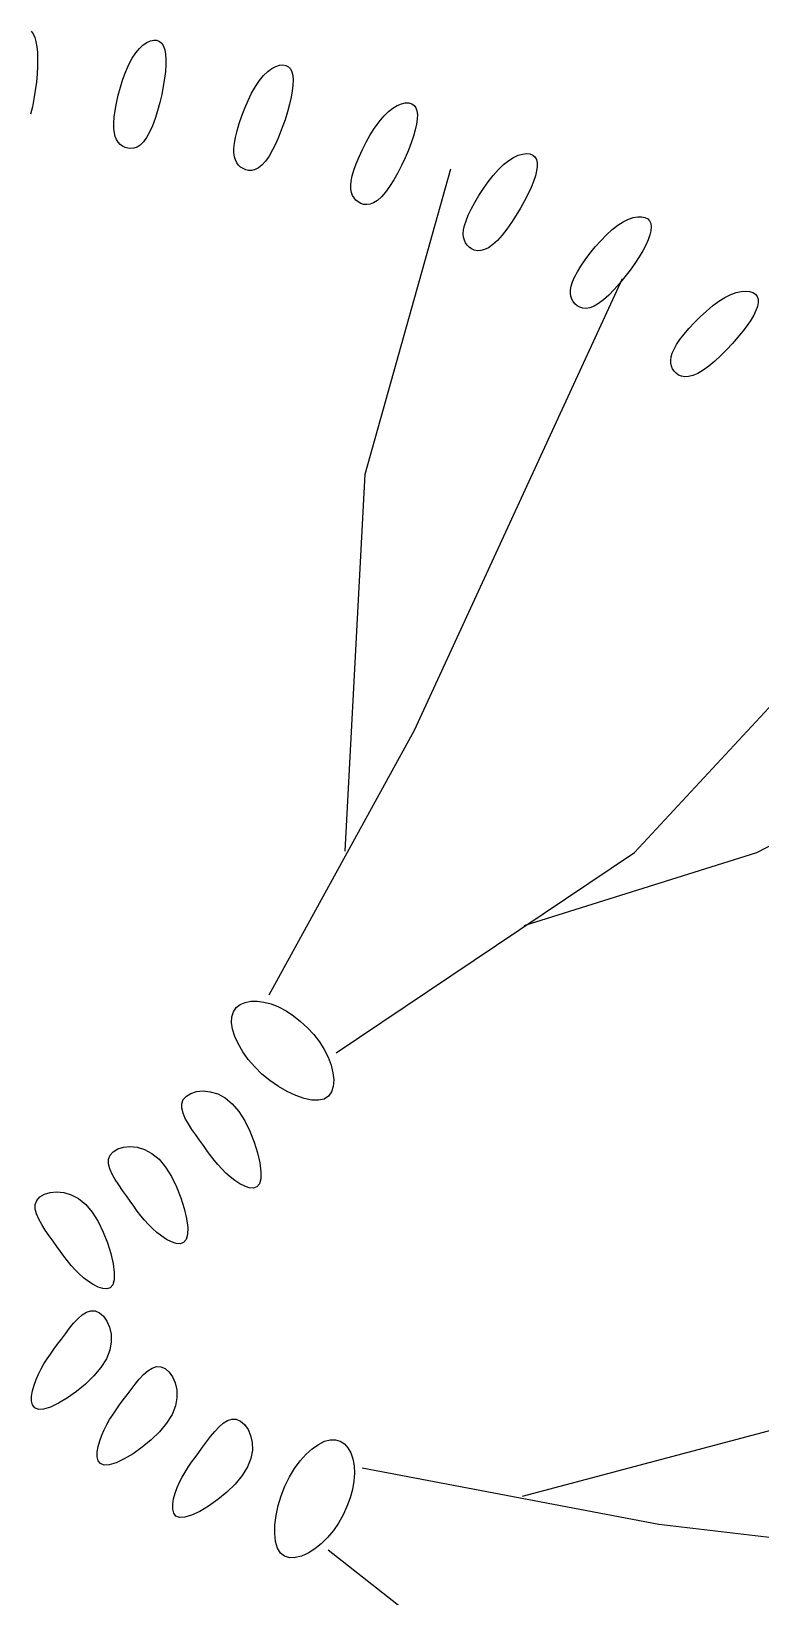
# Model space of a CAD drawing. Header units: inches. Extents: x 7658 to 73799, y 48 to 40262.
# Drawn here: x 16697 to 17122, y 35165 to 36078 of the extents above; entities that cross this region are included whole.
import ezdxf

# ---------------------------------------------------------------- set-up
doc = ezdxf.new("R2010")
doc.units = ezdxf.units.IN

# ---------------------------------------------------------------- blocks, each defined once
blk = doc.blocks.new('A$C2E07402A')
at = {"color": 0}
for p, q in [((0.76002, 1.46139), (0.76119, 1.45987)), ((0.76119, 1.45987), (0.76213, 1.45786)), ((0.76213, 1.45786), (0.76287, 1.45537)), ((0.76287, 1.45537), (0.76339, 1.45243)), ((0.76339, 1.45243), (0.76372, 1.44906)), ((0.82101, 1.44888), (0.82317, 1.45146)), ((0.82317, 1.45146), (0.82536, 1.45349)), ((0.82536, 1.45349), (0.82752, 1.45496)), ((0.82752, 1.45496), (0.82961, 1.4559)), ((0.82961, 1.4559), (0.83157, 1.4563)), ((0.83157, 1.4563), (0.83335, 1.45618)), ((0.83335, 1.45618), (0.83489, 1.45554)), ((0.83489, 1.45554), (0.83617, 1.4544)), ((0.83617, 1.4544), (0.83717, 1.45277)), ((0.83717, 1.45277), (0.8379, 1.45067)), ((0.76372, 1.44906), (0.76384, 1.44527)), ((0.76384, 1.44527), (0.76378, 1.44109)), ((0.81515, 1.43787), (0.81696, 1.44202)), ((0.81696, 1.44202), (0.81892, 1.44572)), ((0.81892, 1.44572), (0.82101, 1.44888)), ((0.8379, 1.45067), (0.83837, 1.44812)), ((0.83855, 1.44175), (0.83828, 1.43797)), ((0.83837, 1.44812), (0.83858, 1.44514)), ((0.83858, 1.44514), (0.83855, 1.44175)), ((0.9048, 1.44167), (0.90679, 1.44186)), ((0.90679, 1.44186), (0.90854, 1.44155)), ((0.76353, 1.43655), (0.7631, 1.43177)), ((0.76378, 1.44109), (0.76353, 1.43655)), ((0.81205, 1.42879), (0.81351, 1.43341)), ((0.81351, 1.43341), (0.81515, 1.43787)), ((0.83778, 1.43382), (0.83706, 1.42933)), ((0.83828, 1.43797), (0.83778, 1.43382)), ((0.89077, 1.42918), (0.89311, 1.43266)), ((0.89311, 1.43266), (0.89551, 1.43558)), ((0.89551, 1.43558), (0.89793, 1.43793)), ((0.89793, 1.43793), (0.90032, 1.43971)), ((0.90032, 1.43971), (0.90262, 1.44096)), ((0.90262, 1.44096), (0.9048, 1.44167)), ((0.90854, 1.44155), (0.91002, 1.44076)), ((0.91002, 1.44076), (0.91116, 1.43949)), ((0.91116, 1.43949), (0.91199, 1.43776)), ((0.91199, 1.43776), (0.91249, 1.4356)), ((0.91249, 1.4356), (0.9127, 1.43302)), ((0.9127, 1.43302), (0.9126, 1.43003)), ((0.76249, 1.42689), (0.76172, 1.42205)), ((0.7631, 1.43177), (0.76249, 1.42689)), ((0.80977, 1.41957), (0.8108, 1.42413)), ((0.8108, 1.42413), (0.81205, 1.42879)), ((0.83613, 1.42463), (0.83502, 1.41984)), ((0.83706, 1.42933), (0.83613, 1.42463)), ((0.88643, 1.42099), (0.88853, 1.42525)), ((0.88853, 1.42525), (0.89077, 1.42918)), ((0.91221, 1.42666), (0.91155, 1.42293)), ((0.9126, 1.43003), (0.91221, 1.42666)), ((0.76077, 1.41738), (0.75967, 1.41302)), ((0.76172, 1.42205), (0.76077, 1.41738)), ((0.80848, 1.4113), (0.80899, 1.41525)), ((0.80899, 1.41525), (0.80977, 1.41957)), ((0.83374, 1.4151), (0.83231, 1.41055)), ((0.83502, 1.41984), (0.83374, 1.4151)), ((0.88277, 1.41204), (0.8845, 1.41654)), ((0.8845, 1.41654), (0.88643, 1.42099)), ((0.90943, 1.41447), (0.90802, 1.40988)), ((0.91062, 1.41885), (0.90943, 1.41447)), ((0.91155, 1.42293), (0.91062, 1.41885)), ((0.96552, 1.41192), (0.96821, 1.41457)), ((0.96821, 1.41457), (0.97087, 1.41665)), ((0.97087, 1.41665), (0.97343, 1.41818)), ((0.97343, 1.41818), (0.97585, 1.41917)), ((0.97585, 1.41917), (0.97809, 1.41965)), ((0.97809, 1.41965), (0.98009, 1.41964)), ((0.98009, 1.41964), (0.9818, 1.41915)), ((0.9818, 1.41915), (0.98318, 1.4182)), ((0.98318, 1.4182), (0.98419, 1.41682)), ((0.98419, 1.41682), (0.98483, 1.41502)), ((0.98483, 1.41502), (0.98511, 1.41282)), ((0.80824, 1.40782), (0.80848, 1.4113)), ((0.80827, 1.40482), (0.80824, 1.40782)), ((0.83076, 1.40633), (0.82909, 1.40257)), ((0.83231, 1.41055), (0.83076, 1.40633)), ((0.88005, 1.4034), (0.88128, 1.40761)), ((0.88128, 1.40761), (0.88277, 1.41204)), ((0.90641, 1.40524), (0.90464, 1.40066)), ((0.90802, 1.40988), (0.90641, 1.40524)), ((0.9602, 1.40502), (0.96283, 1.4087)), ((0.96283, 1.4087), (0.96552, 1.41192)), ((0.98463, 1.40727), (0.9839, 1.40396)), ((0.98504, 1.41023), (0.98463, 1.40727)), ((0.98511, 1.41282), (0.98504, 1.41023)), ((0.80855, 1.40224), (0.80827, 1.40482)), ((0.80907, 1.40006), (0.80855, 1.40224)), ((0.80982, 1.39823), (0.80907, 1.40006)), ((0.81078, 1.39672), (0.80982, 1.39823)), ((0.81193, 1.39548), (0.81078, 1.39672)), ((0.82552, 1.39692), (0.82365, 1.39511)), ((0.82734, 1.3994), (0.82552, 1.39692)), ((0.82909, 1.40257), (0.82734, 1.3994)), ((0.87824, 1.3931), (0.87852, 1.39609)), ((0.87852, 1.39609), (0.87912, 1.39952)), ((0.87912, 1.39952), (0.88005, 1.4034)), ((0.90275, 1.39629), (0.90076, 1.39225)), ((0.90464, 1.40066), (0.90275, 1.39629)), ((0.95309, 1.39249), (0.95528, 1.39679)), ((0.95528, 1.39679), (0.95766, 1.40101)), ((0.95766, 1.40101), (0.9602, 1.40502)), ((0.98149, 1.39636), (0.97985, 1.39212)), ((0.98285, 1.40032), (0.98149, 1.39636)), ((0.9839, 1.40396), (0.98285, 1.40032)), ((0.81326, 1.39448), (0.81193, 1.39548)), ((0.81475, 1.3937), (0.81326, 1.39448)), ((0.81638, 1.39318), (0.81475, 1.3937)), ((0.81811, 1.393), (0.81638, 1.39318)), ((0.81992, 1.39322), (0.81811, 1.393)), ((0.82178, 1.3939), (0.81992, 1.39322)), ((0.82365, 1.39511), (0.82178, 1.3939)), ((0.87825, 1.39051), (0.87824, 1.3931)), ((0.87854, 1.38828), (0.87825, 1.39051)), ((0.87909, 1.38638), (0.87854, 1.38828)), ((0.89871, 1.38868), (0.89664, 1.38571)), ((0.90076, 1.39225), (0.89871, 1.38868)), ((0.94947, 1.38418), (0.95114, 1.38825)), ((0.95114, 1.38825), (0.95309, 1.39249)), ((0.97797, 1.38771), (0.97588, 1.38326)), ((0.97985, 1.39212), (0.97797, 1.38771)), ((1.03832, 1.38608), (1.04118, 1.38787)), ((1.04118, 1.38787), (1.04389, 1.38912)), ((1.04389, 1.38912), (1.0464, 1.38986)), ((1.0464, 1.38986), (1.04868, 1.3901)), ((1.04868, 1.3901), (1.05066, 1.38988)), ((1.05066, 1.38988), (1.05232, 1.38921)), ((1.05232, 1.38921), (1.05359, 1.38813)), ((1.05359, 1.38813), (1.05445, 1.38665)), ((0.87988, 1.38478), (0.87909, 1.38638)), ((0.8809, 1.38343), (0.87988, 1.38478)), ((0.88211, 1.38229), (0.8809, 1.38343)), ((0.88352, 1.38136), (0.88211, 1.38229)), ((0.88508, 1.38068), (0.88352, 1.38136)), ((0.88679, 1.38031), (0.88508, 1.38068)), ((0.88861, 1.38034), (0.88679, 1.38031)), ((0.89053, 1.38082), (0.88861, 1.38034)), ((0.89252, 1.38183), (0.89053, 1.38082)), ((0.89456, 1.38344), (0.89252, 1.38183)), ((0.89664, 1.38571), (0.89456, 1.38344)), ((0.94719, 1.37707), (0.94815, 1.38042)), ((0.94815, 1.38042), (0.94947, 1.38418)), ((0.95476, 1.2033), (1.00466, 1.38114)), ((0.97365, 1.37889), (0.97131, 1.37474)), ((0.97588, 1.38326), (0.97365, 1.37889)), ((1.02935, 1.37742), (1.03236, 1.38081)), ((1.03236, 1.38081), (1.03537, 1.38373)), ((1.03537, 1.38373), (1.03832, 1.38608)), ((1.0546, 1.38), (1.05389, 1.3771)), ((1.05445, 1.38665), (1.0549, 1.38479)), ((1.05494, 1.38257), (1.0546, 1.38)), ((1.0549, 1.38479), (1.05494, 1.38257)), ((0.94634, 1.37155), (0.9466, 1.37413)), ((0.94639, 1.36931), (0.94634, 1.37155)), ((0.94674, 1.36736), (0.94639, 1.36931)), ((0.9466, 1.37413), (0.94719, 1.37707)), ((0.96891, 1.37093), (0.9665, 1.36759)), ((0.97131, 1.37474), (0.96891, 1.37093)), ((1.02097, 1.3657), (1.0236, 1.36975)), ((1.0236, 1.36975), (1.02641, 1.37369)), ((1.02641, 1.37369), (1.02935, 1.37742)), ((1.05139, 1.37037), (1.04963, 1.36658)), ((1.05281, 1.37388), (1.05139, 1.37037)), ((1.05389, 1.3771), (1.05281, 1.37388)), ((0.94736, 1.36568), (0.94674, 1.36736)), ((0.94823, 1.36423), (0.94736, 1.36568)), ((0.94932, 1.36298), (0.94823, 1.36423)), ((0.95062, 1.3619), (0.94932, 1.36298)), ((0.9521, 1.36106), (0.95062, 1.3619)), ((0.95376, 1.36052), (0.9521, 1.36106)), ((0.95558, 1.36036), (0.95376, 1.36052)), ((0.95754, 1.36064), (0.95558, 1.36036)), ((0.95962, 1.36143), (0.95754, 1.36064)), ((0.96182, 1.36282), (0.95962, 1.36143)), ((0.96412, 1.36486), (0.96182, 1.36282)), ((0.9665, 1.36759), (0.96412, 1.36486)), ((1.01651, 1.35781), (1.01859, 1.36168)), ((1.01859, 1.36168), (1.02097, 1.3657)), ((1.04755, 1.36253), (1.04522, 1.35834)), ((1.04963, 1.36658), (1.04755, 1.36253)), ((1.0126, 1.34812), (1.0135, 1.35098)), ((1.0135, 1.35098), (1.0148, 1.35421)), ((1.0148, 1.35421), (1.01651, 1.35781)), ((1.04268, 1.35413), (1.04, 1.35002)), ((1.04522, 1.35834), (1.04268, 1.35413)), ((1.10507, 1.35042), (1.1081, 1.3519)), ((1.1081, 1.3519), (1.11092, 1.35286)), ((1.11092, 1.35286), (1.1135, 1.35333)), ((1.1135, 1.35333), (1.11579, 1.35333)), ((1.11579, 1.35333), (1.11774, 1.3529)), ((1.11774, 1.3529), (1.11932, 1.35207)), ((1.11932, 1.35207), (1.12047, 1.35085)), ((1.12047, 1.35085), (1.12117, 1.34929)), ((1.01189, 1.34334), (1.01207, 1.34558)), ((1.01204, 1.34137), (1.01189, 1.34334)), ((1.01248, 1.33963), (1.01204, 1.34137)), ((1.01207, 1.34558), (1.0126, 1.34812)), ((1.03445, 1.3426), (1.03171, 1.33954)), ((1.03724, 1.34614), (1.03445, 1.3426)), ((1.04, 1.35002), (1.03724, 1.34614)), ((1.09193, 1.33934), (1.09524, 1.34274)), ((1.09524, 1.34274), (1.09859, 1.34579)), ((1.09859, 1.34579), (1.10188, 1.34838)), ((1.10188, 1.34838), (1.10507, 1.35042)), ((1.12062, 1.34266), (1.11961, 1.33986)), ((1.12123, 1.34518), (1.12062, 1.34266)), ((1.12117, 1.34929), (1.12142, 1.3474)), ((1.12142, 1.3474), (1.12123, 1.34518)), ((1.01319, 1.3381), (1.01248, 1.33963)), ((1.01414, 1.33674), (1.01319, 1.3381)), ((1.01532, 1.33554), (1.01414, 1.33674)), ((1.01671, 1.33454), (1.01532, 1.33554)), ((1.0183, 1.33383), (1.01671, 1.33454)), ((1.02009, 1.33348), (1.0183, 1.33383)), ((1.02207, 1.33355), (1.02009, 1.33348)), ((1.02423, 1.33413), (1.02207, 1.33355)), ((1.02656, 1.33527), (1.02423, 1.33413)), ((1.02906, 1.33706), (1.02656, 1.33527)), ((1.03171, 1.33954), (1.02906, 1.33706)), ((1.08568, 1.33196), (1.08872, 1.33571)), ((1.08872, 1.33571), (1.09193, 1.33934)), ((1.11642, 1.33343), (1.11427, 1.32984)), ((1.1182, 1.33677), (1.11642, 1.33343)), ((1.11961, 1.33986), (1.1182, 1.33677)), ((1.07834, 1.32118), (1.08042, 1.32458)), ((1.08042, 1.32458), (1.08289, 1.32821)), ((1.08289, 1.32821), (1.08568, 1.33196)), ((1.11179, 1.32603), (1.10903, 1.32211)), ((1.11427, 1.32984), (1.11179, 1.32603)), ((1.10446, 1.31712), (0.98327, 1.05391)), ((1.07473, 1.31288), (1.07552, 1.31535)), ((1.07552, 1.31535), (1.07671, 1.31811)), ((1.07671, 1.31811), (1.07834, 1.32118)), ((1.10297, 1.31438), (1.09982, 1.31081)), ((1.10606, 1.31819), (1.10297, 1.31438)), ((1.10903, 1.32211), (1.10606, 1.31819)), ((1.07425, 1.3087), (1.07432, 1.31067)), ((1.07451, 1.30692), (1.07425, 1.3087)), ((1.07432, 1.31067), (1.07473, 1.31288)), ((1.07506, 1.30533), (1.07451, 1.30692)), ((1.07587, 1.30387), (1.07506, 1.30533)), ((1.09668, 1.30758), (1.09363, 1.30482)), ((1.09982, 1.31081), (1.09668, 1.30758)), ((1.16079, 1.30405), (1.16434, 1.30628)), ((1.16434, 1.30628), (1.16773, 1.30797)), ((1.16773, 1.30797), (1.17089, 1.30913)), ((1.17089, 1.30913), (1.1738, 1.30979)), ((1.1738, 1.30979), (1.17641, 1.30998)), ((1.17641, 1.30998), (1.17869, 1.30975)), ((1.17869, 1.30975), (1.18059, 1.30912)), ((1.18059, 1.30912), (1.18206, 1.30812)), ((1.18206, 1.30812), (1.18309, 1.3068)), ((1.18309, 1.3068), (1.18362, 1.30517)), ((1.18362, 1.30517), (1.18367, 1.30326)), ((1.07691, 1.30255), (1.07587, 1.30387)), ((1.07819, 1.30142), (1.07691, 1.30255)), ((1.0797, 1.30055), (1.07819, 1.30142)), ((1.08144, 1.30001), (1.0797, 1.30055)), ((1.08342, 1.29988), (1.08144, 1.30001)), ((1.08562, 1.30022), (1.08342, 1.29988)), ((1.08806, 1.30112), (1.08562, 1.30022)), ((1.09073, 1.30264), (1.08806, 1.30112)), ((1.09363, 1.30482), (1.09073, 1.30264)), ((1.14993, 1.29505), (1.1535, 1.29833)), ((1.1535, 1.29833), (1.15715, 1.30136)), ((1.15715, 1.30136), (1.16079, 1.30405)), ((1.18108, 1.29595), (1.17936, 1.29303)), ((1.18238, 1.29863), (1.18108, 1.29595)), ((1.18325, 1.30107), (1.18238, 1.29863)), ((1.18367, 1.30326), (1.18325, 1.30107)), ((1.14051, 1.28485), (1.14335, 1.28821)), ((1.14335, 1.28821), (1.14652, 1.29164)), ((1.14652, 1.29164), (1.14993, 1.29505)), ((1.17724, 1.28989), (1.17473, 1.28654)), ((1.17936, 1.29303), (1.17724, 1.28989)), ((1.13467, 1.27618), (1.13615, 1.2788)), ((1.13615, 1.2788), (1.13809, 1.28169)), ((1.13809, 1.28169), (1.14051, 1.28485)), ((1.1687, 1.2794), (1.16534, 1.27581)), ((1.17186, 1.28301), (1.1687, 1.2794)), ((1.17473, 1.28654), (1.17186, 1.28301)), ((1.13272, 1.2697), (1.13299, 1.27166)), ((1.13279, 1.26791), (1.13272, 1.2697)), ((1.13299, 1.27166), (1.13363, 1.27381)), ((1.13363, 1.27381), (1.13467, 1.27618)), ((1.15836, 1.26913), (1.1549, 1.26625)), ((1.16187, 1.27235), (1.15836, 1.26913)), ((1.16534, 1.27581), (1.16187, 1.27235)), ((1.13316, 1.26626), (1.13279, 1.26791)), ((1.13382, 1.26473), (1.13316, 1.26626)), ((1.13472, 1.26331), (1.13382, 1.26473)), ((1.13587, 1.26205), (1.13472, 1.26331)), ((1.13728, 1.26103), (1.13587, 1.26205)), ((1.13896, 1.26031), (1.13728, 1.26103)), ((1.14091, 1.25997), (1.13896, 1.26031)), ((1.14314, 1.26008), (1.14091, 1.25997)), ((1.14566, 1.26072), (1.14314, 1.26008)), ((1.14847, 1.26195), (1.14566, 1.26072)), ((1.15158, 1.26382), (1.14847, 1.26195)), ((1.1549, 1.26625), (1.15158, 1.26382)), ((0.94302, 0.98348), (0.95476, 1.2033)), ((1.11159, 0.98277), (1.28981, 1.17484)), ((1.18288, 0.98277), (1.34684, 1.06814)), ((0.98327, 1.05391), (0.89858, 0.89953)), ((0.93771, 0.86599), (1.11159, 0.98277)), ((1.04743, 0.94009), (1.18288, 0.98277)), ((0.8819, 0.8941), (0.88474, 0.89535)), ((0.88474, 0.89535), (0.88805, 0.89602)), ((0.88805, 0.89602), (0.89173, 0.8961)), ((0.89173, 0.8961), (0.89571, 0.89557)), ((0.89571, 0.89557), (0.8999, 0.89443)), ((0.8999, 0.89443), (0.90421, 0.89268)), ((0.87687, 0.88353), (0.87702, 0.88698)), ((0.87702, 0.88698), (0.87796, 0.8899)), ((0.87796, 0.8899), (0.87961, 0.89228)), ((0.87961, 0.89228), (0.8819, 0.8941)), ((0.90421, 0.89268), (0.90857, 0.89035)), ((0.90857, 0.89035), (0.91288, 0.88753)), ((0.91288, 0.88753), (0.91706, 0.88425)), ((0.87748, 0.87966), (0.87687, 0.88353)), ((0.8788, 0.87547), (0.87748, 0.87966)), ((0.91706, 0.88425), (0.92103, 0.8806)), ((0.92103, 0.8806), (0.9247, 0.87661)), ((0.9247, 0.87661), (0.928, 0.87237)), ((0.88079, 0.87107), (0.8788, 0.87547)), ((0.88341, 0.86657), (0.88079, 0.87107)), ((0.928, 0.87237), (0.93083, 0.86792)), ((0.93083, 0.86792), (0.93312, 0.86335)), ((0.88661, 0.86208), (0.88341, 0.86657)), ((0.89035, 0.85771), (0.88661, 0.86208)), ((0.93312, 0.86335), (0.93483, 0.85877)), ((0.93483, 0.85877), (0.93592, 0.85432)), ((0.89457, 0.85356), (0.89035, 0.85771)), ((0.89922, 0.84974), (0.89457, 0.85356)), ((0.90416, 0.84633), (0.89922, 0.84974)), ((0.93592, 0.85432), (0.93636, 0.85015)), ((0.93636, 0.85015), (0.93611, 0.8464)), ((0.84872, 0.83866), (0.85053, 0.8407)), ((0.85053, 0.8407), (0.85317, 0.84229)), ((0.85317, 0.84229), (0.85648, 0.84333)), ((0.85648, 0.84333), (0.8603, 0.8437)), ((0.8603, 0.8437), (0.86445, 0.84329)), ((0.86445, 0.84329), (0.86876, 0.842)), ((0.86876, 0.842), (0.87308, 0.8397)), ((0.87308, 0.8397), (0.87723, 0.83629)), ((0.90923, 0.84341), (0.90416, 0.84633)), ((0.91426, 0.84107), (0.90923, 0.84341)), ((0.9191, 0.83938), (0.91426, 0.84107)), ((0.93342, 0.84069), (0.9309, 0.83901)), ((0.93514, 0.8432), (0.93342, 0.84069)), ((0.93611, 0.8464), (0.93514, 0.8432)), ((0.84786, 0.83628), (0.84872, 0.83866)), ((0.84786, 0.83362), (0.84786, 0.83628)), ((0.84859, 0.83074), (0.84786, 0.83362)), ((0.8499, 0.8277), (0.84859, 0.83074)), ((0.87723, 0.83629), (0.88106, 0.83173)), ((0.88106, 0.83173), (0.88451, 0.82627)), ((0.9236, 0.83842), (0.9191, 0.83938)), ((0.92758, 0.83827), (0.9236, 0.83842)), ((0.9309, 0.83901), (0.92758, 0.83827)), ((0.85166, 0.82454), (0.8499, 0.8277)), ((0.85373, 0.82132), (0.85166, 0.82454)), ((0.85596, 0.81811), (0.85373, 0.82132)), ((0.88451, 0.82627), (0.8875, 0.82022)), ((0.85822, 0.81495), (0.85596, 0.81811)), ((0.8604, 0.81189), (0.85822, 0.81495)), ((0.8875, 0.82022), (0.89, 0.81391)), ((0.89, 0.81391), (0.89194, 0.80766)), ((0.8052, 0.80388), (0.80606, 0.80626)), ((0.8052, 0.80122), (0.8052, 0.80388)), ((0.80606, 0.80626), (0.80787, 0.8083)), ((0.80787, 0.8083), (0.81051, 0.80989)), ((0.81051, 0.80989), (0.81383, 0.81093)), ((0.81383, 0.81093), (0.81764, 0.8113)), ((0.81764, 0.8113), (0.82179, 0.81089)), ((0.82179, 0.81089), (0.82611, 0.8096)), ((0.82611, 0.8096), (0.83042, 0.8073)), ((0.83042, 0.8073), (0.83457, 0.80389)), ((0.83457, 0.80389), (0.83841, 0.79933)), ((0.86251, 0.80895), (0.8604, 0.81189)), ((0.86459, 0.80611), (0.86251, 0.80895)), ((0.86668, 0.80339), (0.86459, 0.80611)), ((0.86883, 0.80078), (0.86668, 0.80339)), ((0.89194, 0.80766), (0.89327, 0.80178)), ((0.80593, 0.79834), (0.8052, 0.80122)), ((0.80725, 0.7953), (0.80593, 0.79834)), ((0.809, 0.79214), (0.80725, 0.7953)), ((0.83841, 0.79933), (0.84185, 0.79387)), ((0.84185, 0.79387), (0.84485, 0.78782)), ((0.87108, 0.79828), (0.86883, 0.80078)), ((0.87347, 0.79589), (0.87108, 0.79828)), ((0.87604, 0.79361), (0.87347, 0.79589)), ((0.89327, 0.80178), (0.89393, 0.79659)), ((0.89393, 0.79659), (0.89386, 0.79242)), ((0.77108, 0.78459), (0.7749, 0.78496)), ((0.7749, 0.78496), (0.77905, 0.78455)), ((0.81107, 0.78892), (0.809, 0.79214)), ((0.8133, 0.78571), (0.81107, 0.78892)), ((0.81556, 0.78255), (0.8133, 0.78571)), ((0.84485, 0.78782), (0.84734, 0.78151)), ((0.8788, 0.79147), (0.87604, 0.79361)), ((0.88167, 0.78959), (0.8788, 0.79147)), ((0.8845, 0.78813), (0.88167, 0.78959)), ((0.88718, 0.78724), (0.8845, 0.78813)), ((0.88958, 0.78707), (0.88718, 0.78724)), ((0.89158, 0.78777), (0.88958, 0.78707)), ((0.89305, 0.78951), (0.89158, 0.78777)), ((0.89386, 0.79242), (0.89305, 0.78951)), ((0.76245, 0.77754), (0.76331, 0.77992)), ((0.76246, 0.77488), (0.76245, 0.77754)), ((0.76331, 0.77992), (0.76512, 0.78196)), ((0.76512, 0.78196), (0.76777, 0.78355)), ((0.76777, 0.78355), (0.77108, 0.78459)), ((0.77905, 0.78455), (0.78336, 0.78325)), ((0.78336, 0.78325), (0.78768, 0.78096)), ((0.78768, 0.78096), (0.79183, 0.77755)), ((0.79183, 0.77755), (0.79566, 0.77299)), ((0.81774, 0.77949), (0.81556, 0.78255)), ((0.81985, 0.77655), (0.81774, 0.77949)), ((0.82193, 0.77371), (0.81985, 0.77655)), ((0.84734, 0.78151), (0.84928, 0.77526)), ((0.76319, 0.772), (0.76246, 0.77488)), ((0.7645, 0.76895), (0.76319, 0.772)), ((0.76626, 0.76579), (0.7645, 0.76895)), ((0.79566, 0.77299), (0.7991, 0.76753)), ((0.7991, 0.76753), (0.8021, 0.76148)), ((0.82403, 0.77099), (0.82193, 0.77371)), ((0.82618, 0.76838), (0.82403, 0.77099)), ((0.82843, 0.76588), (0.82618, 0.76838)), ((0.84928, 0.77526), (0.85061, 0.76938)), ((0.85061, 0.76938), (0.85127, 0.76419)), ((0.76832, 0.76258), (0.76626, 0.76579)), ((0.77056, 0.75936), (0.76832, 0.76258)), ((0.77282, 0.75621), (0.77056, 0.75936)), ((0.8021, 0.76148), (0.8046, 0.75517)), ((0.83081, 0.76349), (0.82843, 0.76588)), ((0.83338, 0.76121), (0.83081, 0.76349)), ((0.83615, 0.75907), (0.83338, 0.76121)), ((0.83901, 0.75719), (0.83615, 0.75907)), ((0.85121, 0.76002), (0.85039, 0.75711)), ((0.85127, 0.76419), (0.85121, 0.76002)), ((0.775, 0.75315), (0.77282, 0.75621)), ((0.7771, 0.7502), (0.775, 0.75315)), ((0.77919, 0.74737), (0.7771, 0.7502)), ((0.8046, 0.75517), (0.80654, 0.74891)), ((0.80654, 0.74891), (0.80787, 0.74303)), ((0.84184, 0.75573), (0.83901, 0.75719)), ((0.84452, 0.75484), (0.84184, 0.75573)), ((0.84692, 0.75467), (0.84452, 0.75484)), ((0.84892, 0.75537), (0.84692, 0.75467)), ((0.85039, 0.75711), (0.84892, 0.75537)), ((0.78128, 0.74465), (0.77919, 0.74737)), ((0.78343, 0.74203), (0.78128, 0.74465)), ((0.78568, 0.73953), (0.78343, 0.74203)), ((0.78807, 0.73714), (0.78568, 0.73953)), ((0.80787, 0.74303), (0.80853, 0.73785)), ((0.79064, 0.73486), (0.78807, 0.73714)), ((0.7934, 0.73272), (0.79064, 0.73486)), ((0.79626, 0.73084), (0.7934, 0.73272)), ((0.7991, 0.72938), (0.79626, 0.73084)), ((0.80765, 0.73076), (0.80618, 0.72903)), ((0.80846, 0.73368), (0.80765, 0.73076)), ((0.80853, 0.73785), (0.80846, 0.73368)), ((0.80178, 0.72849), (0.7991, 0.72938)), ((0.80418, 0.72832), (0.80178, 0.72849)), ((0.80618, 0.72903), (0.80418, 0.72832)), ((0.78727, 0.71097), (0.78976, 0.71316)), ((0.78976, 0.71316), (0.79227, 0.71474)), ((0.79227, 0.71474), (0.7948, 0.71557)), ((0.7948, 0.71557), (0.79733, 0.71548)), ((0.79733, 0.71548), (0.79983, 0.71439)), ((0.79983, 0.71439), (0.80216, 0.71237)), ((0.80216, 0.71237), (0.80417, 0.70954)), ((0.78002, 0.70224), (0.78239, 0.70536)), ((0.78239, 0.70536), (0.78481, 0.70832)), ((0.78481, 0.70832), (0.78727, 0.71097)), ((0.80417, 0.70954), (0.8057, 0.70602)), ((0.8057, 0.70602), (0.8066, 0.70195)), ((0.77333, 0.69318), (0.77548, 0.6961)), ((0.77548, 0.6961), (0.77771, 0.69912)), ((0.77771, 0.69912), (0.78002, 0.70224)), ((0.8067, 0.69745), (0.80585, 0.69263)), ((0.8066, 0.70195), (0.8067, 0.69745)), ((0.76583, 0.68173), (0.76752, 0.68464)), ((0.76752, 0.68464), (0.76934, 0.68749)), ((0.76934, 0.68749), (0.77128, 0.69033)), ((0.77128, 0.69033), (0.77333, 0.69318)), ((0.80389, 0.68763), (0.80073, 0.68258)), ((0.80585, 0.69263), (0.80389, 0.68763)), ((0.76174, 0.67228), (0.76292, 0.67557)), ((0.76292, 0.67557), (0.7643, 0.67872)), ((0.7643, 0.67872), (0.76583, 0.68173)), ((0.7966, 0.67761), (0.79178, 0.67289)), ((0.80073, 0.68258), (0.7966, 0.67761)), ((0.82065, 0.67285), (0.82307, 0.6758)), ((0.82307, 0.6758), (0.82553, 0.67845)), ((0.82553, 0.67845), (0.82802, 0.68064)), ((0.82802, 0.68064), (0.83054, 0.68223)), ((0.83054, 0.68223), (0.83306, 0.68305)), ((0.83306, 0.68305), (0.83559, 0.68297)), ((0.83559, 0.68297), (0.83809, 0.68188)), ((0.83809, 0.68188), (0.84042, 0.67986)), ((0.84042, 0.67986), (0.84243, 0.67702)), ((0.84243, 0.67702), (0.84396, 0.67351)), ((0.76032, 0.66584), (0.76084, 0.66898)), ((0.76084, 0.66898), (0.76174, 0.67228)), ((0.78655, 0.66857), (0.7812, 0.66479)), ((0.79178, 0.67289), (0.78655, 0.66857)), ((0.81374, 0.66359), (0.81598, 0.66661)), ((0.81598, 0.66661), (0.81828, 0.66973)), ((0.81828, 0.66973), (0.82065, 0.67285)), ((0.84396, 0.67351), (0.84486, 0.66944)), ((0.84486, 0.66944), (0.84496, 0.66493)), ((0.76031, 0.66301), (0.76032, 0.66584)), ((0.76089, 0.66067), (0.76031, 0.66301)), ((0.76218, 0.65899), (0.76089, 0.66067)), ((0.76428, 0.65813), (0.76218, 0.65899)), ((0.7673, 0.65826), (0.76428, 0.65813)), ((0.77129, 0.65948), (0.7673, 0.65826)), ((0.77602, 0.66171), (0.77129, 0.65948)), ((0.7812, 0.66479), (0.77602, 0.66171)), ((0.8076, 0.65498), (0.80954, 0.65782)), ((0.80954, 0.65782), (0.81159, 0.66067)), ((0.81159, 0.66067), (0.81374, 0.66359)), ((0.84411, 0.66012), (0.84215, 0.65512)), ((0.84496, 0.66493), (0.84411, 0.66012)), ((1.04646, 0.60748), (1.25915, 0.66424)), ((0.80256, 0.64621), (0.8041, 0.64922)), ((0.8041, 0.64922), (0.80578, 0.65213)), ((0.80578, 0.65213), (0.8076, 0.65498)), ((0.839, 0.65006), (0.83487, 0.6451)), ((0.84215, 0.65512), (0.839, 0.65006)), ((0.86706, 0.64525), (0.86953, 0.6479)), ((0.86953, 0.6479), (0.87202, 0.65009)), ((0.87202, 0.65009), (0.87453, 0.65167)), ((0.87453, 0.65167), (0.87706, 0.6525)), ((0.87706, 0.6525), (0.87959, 0.65241)), ((0.87959, 0.65241), (0.88209, 0.65132)), ((0.88209, 0.65132), (0.88442, 0.6493)), ((0.88442, 0.6493), (0.88643, 0.64647)), ((0.7991, 0.63647), (0.8, 0.63977)), ((0.8, 0.63977), (0.80119, 0.64306)), ((0.80119, 0.64306), (0.80256, 0.64621)), ((0.83004, 0.64038), (0.82481, 0.63606)), ((0.83487, 0.6451), (0.83004, 0.64038)), ((0.85997, 0.63605), (0.86228, 0.63917)), ((0.86228, 0.63917), (0.86465, 0.64229)), ((0.86465, 0.64229), (0.86706, 0.64525)), ((0.88643, 0.64647), (0.88796, 0.64295)), ((0.88796, 0.64295), (0.88886, 0.63888)), ((0.88886, 0.63888), (0.88896, 0.63438)), ((0.92747, 0.63773), (0.93096, 0.6395)), ((0.93096, 0.6395), (0.93428, 0.64042)), ((0.93428, 0.64042), (0.93735, 0.64044)), ((0.93735, 0.64044), (0.94013, 0.6396)), ((0.94013, 0.6396), (0.94257, 0.63798)), ((0.79857, 0.6305), (0.79859, 0.63332)), ((0.79915, 0.62816), (0.79857, 0.6305)), ((0.79859, 0.63332), (0.7991, 0.63647)), ((0.81946, 0.63228), (0.81428, 0.6292)), ((0.82481, 0.63606), (0.81946, 0.63228)), ((0.85354, 0.62726), (0.85559, 0.63012)), ((0.85559, 0.63012), (0.85774, 0.63303)), ((0.85774, 0.63303), (0.85997, 0.63605)), ((0.88896, 0.63438), (0.8881, 0.62956)), ((0.91686, 0.62804), (0.92033, 0.63192)), ((0.92033, 0.63192), (0.92389, 0.63518)), ((0.92389, 0.63518), (0.92747, 0.63773)), ((0.94257, 0.63798), (0.94464, 0.63567)), ((0.94464, 0.63567), (0.94629, 0.63273)), ((0.94629, 0.63273), (0.94751, 0.62925)), ((0.80044, 0.62648), (0.79915, 0.62816)), ((0.80254, 0.62562), (0.80044, 0.62648)), ((0.80557, 0.62575), (0.80254, 0.62562)), ((0.80955, 0.62697), (0.80557, 0.62575)), ((0.81428, 0.6292), (0.80955, 0.62697)), ((0.84809, 0.61866), (0.84978, 0.62157)), ((0.84978, 0.62157), (0.85159, 0.62443)), ((0.85159, 0.62443), (0.85354, 0.62726)), ((0.88615, 0.62456), (0.88299, 0.61951)), ((0.8881, 0.62956), (0.88615, 0.62456)), ((0.91057, 0.61871), (0.91357, 0.62361)), ((0.91357, 0.62361), (0.91686, 0.62804)), ((0.94751, 0.62925), (0.94824, 0.6253)), ((0.94845, 0.62097), (0.94811, 0.61632)), ((0.94824, 0.6253), (0.94845, 0.62097)), ((1.12588, 0.59096), (0.95289, 0.6238)), ((0.844, 0.60921), (0.84518, 0.6125)), ((0.84518, 0.6125), (0.84656, 0.61565)), ((0.84656, 0.61565), (0.84809, 0.61866)), ((0.87886, 0.61454), (0.87404, 0.60983)), ((0.88299, 0.61951), (0.87886, 0.61454)), ((0.90573, 0.6078), (0.90793, 0.61341)), ((0.90793, 0.61341), (0.91057, 0.61871)), ((0.94724, 0.61146), (0.94589, 0.60649)), ((0.94811, 0.61632), (0.94724, 0.61146)), ((0.84256, 0.59994), (0.84258, 0.60277)), ((0.84258, 0.60277), (0.8431, 0.60591)), ((0.8431, 0.60591), (0.844, 0.60921)), ((0.86881, 0.6055), (0.86346, 0.60172)), ((0.87404, 0.60983), (0.86881, 0.6055)), ((0.90401, 0.60205), (0.90573, 0.6078)), ((0.94589, 0.60649), (0.94407, 0.6015)), ((0.84315, 0.5976), (0.84256, 0.59994)), ((0.84444, 0.59592), (0.84315, 0.5976)), ((0.84654, 0.59506), (0.84444, 0.59592)), ((0.84956, 0.59519), (0.84654, 0.59506)), ((0.85355, 0.59641), (0.84956, 0.59519)), ((0.85828, 0.59864), (0.85355, 0.59641)), ((0.86346, 0.60172), (0.85828, 0.59864)), ((0.90213, 0.59082), (0.9028, 0.59633)), ((0.9028, 0.59633), (0.90401, 0.60205)), ((0.94181, 0.5966), (0.93916, 0.59187)), ((0.94407, 0.6015), (0.94181, 0.5966)), ((0.90202, 0.58569), (0.90213, 0.59082)), ((0.9025, 0.58112), (0.90202, 0.58569)), ((0.93615, 0.58743), (0.93279, 0.58336)), ((0.93916, 0.59187), (0.93615, 0.58743)), ((1.41366, 0.55704), (1.12588, 0.59096)), ((0.90359, 0.57729), (0.9025, 0.58112)), ((0.90532, 0.57436), (0.90359, 0.57729)), ((0.92532, 0.57673), (0.92143, 0.57431)), ((0.92915, 0.57977), (0.92532, 0.57673)), ((0.93279, 0.58336), (0.92915, 0.57977)), ((0.93308, 0.57622), (1.09788, 0.44694)), ((0.90769, 0.57249), (0.90532, 0.57436)), ((0.91061, 0.57162), (0.90769, 0.57249)), ((0.91395, 0.57168), (0.91061, 0.57162)), ((0.9176, 0.57261), (0.91395, 0.57168)), ((0.92143, 0.57431), (0.9176, 0.57261))]:
    blk.add_line(p, q, dxfattribs=at)

msp = doc.modelspace()

# ---------------------------------------------------------------- block references
at = {"xscale": 1000, "yscale": 1000, "zscale": 1000}
msp.add_blockref('A$C2E07402A', (15936.67, 34616.26), dxfattribs=at)

doc.saveas('drawing.dxf')
